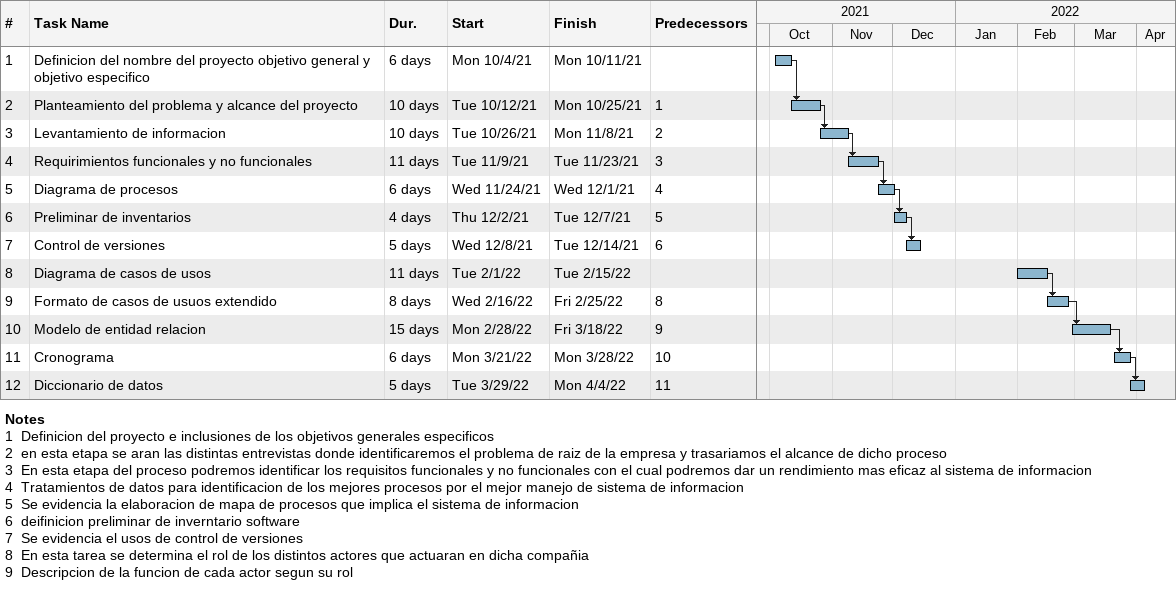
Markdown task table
| ID | Task | Duration | Start | Finish | Predecessors |
|---|---|---|---|---|---|
| 1 | Definicion del nombre del proyecto objetivo general y objetivo especifico | 6d | 2021-10-04 | 2021-10-11 |  |
| 2 | Planteamiento del problema y alcance del proyecto | 10d | 2021-10-12 | 2021-10-25 | 1 |
| 3 | Levantamiento de informacion | 10d | 2021-10-26 | 2021-11-08 | 2 |
| 4 | Requirimientos funcionales y no funcionales | 11d | 2021-11-09 | 2021-11-23 | 3 |
| 5 | Diagrama de procesos | 6d | 2021-11-24 | 2021-12-01 | 4 |
| 6 | Preliminar de inventarios | 4d | 2021-12-02 | 2021-12-07 | 5 |
| 7 | Control de versiones | 5d | 2021-12-08 | 2021-12-14 | 6 |
| 8 | Diagrama de casos de usos | 11d | 2022-02-01 | 2022-02-15 |  |
| 9 | Formato de casos de usuos extendido | 8d | 2022-02-16 | 2022-02-25 | 8 |
| 10 | Modelo de entidad relacion | 15d | 2022-02-28 | 2022-03-18 | 9 |
| 11 | Cronograma | 6d | 2022-03-21 | 2022-03-28 | 10 |
| 12 | Diccionario de datos | 5d | 2022-03-29 | 2022-04-04 | 11 |

Notes
- 1: Definicion del proyecto e inclusiones de los objetivos generales especificos
- 2: en esta etapa se aran las distintas entrevistas donde identificaremos el problema de raiz de la empresa y trasariamos el alcance de dicho proceso
- 3: En esta etapa del proceso podremos identificar los requisitos funcionales y no funcionales con el cual podremos dar un rendimiento mas eficaz al sistema de informacion
- 4: Tratamientos de datos para identificacion de los mejores procesos por el mejor manejo de sistema de informacion
- 5: Se evidencia la elaboracion de mapa de procesos que implica el sistema de informacion
- 6: deifinicion preliminar de inverntario software
- 7: Se evidencia el usos de control de versiones
- 8: En esta tarea se determina el rol de los distintos actores que actuaran en dicha compañia
- 9: Descripcion de la funcion de cada actor segun su rol
